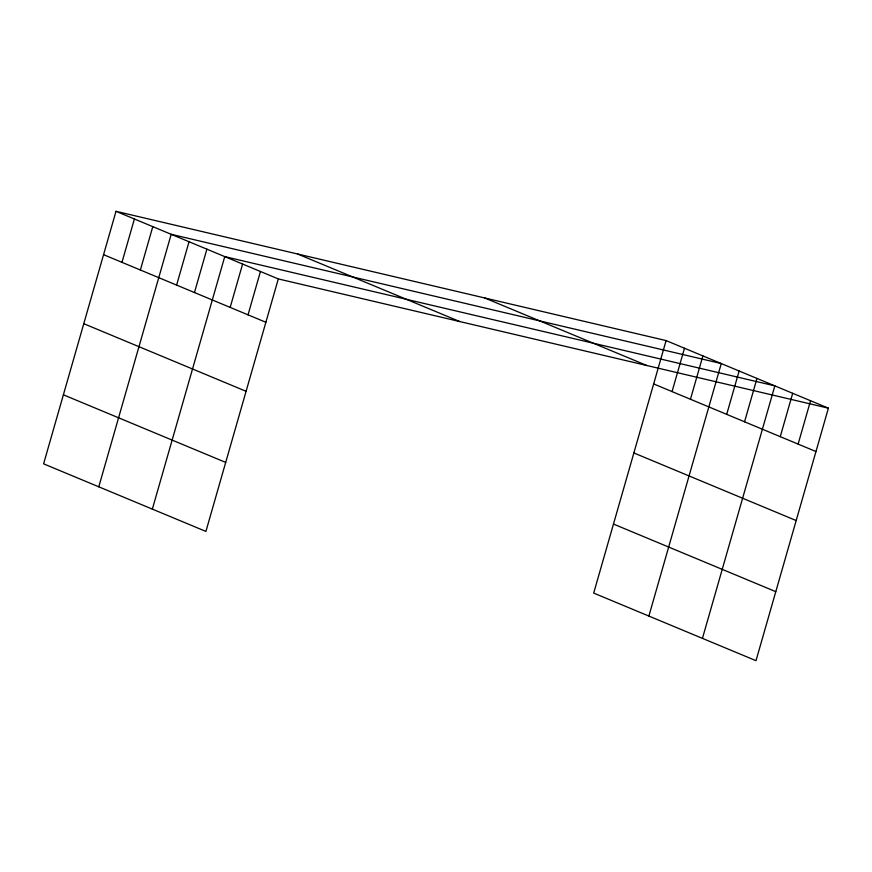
<?xml version="1.0" encoding="UTF-8"?>
<svg xmlns="http://www.w3.org/2000/svg" width="872" height="872" viewBox="0 0 872 872"><rect width="100%" height="100%" fill="white"/><g stroke="black" fill="none" stroke-linecap="round" stroke-linejoin="round"><path stroke-width="1.31" d="M115.998 211.318L43.6 463.828L205.912 531.419L278.31 278.92L115.998 211.318L666.088 340.581L828.4 408.172L756.002 660.682L593.69 593.08L666.088 340.581M121.971 262.341L134.397 218.981M140.359 270.004L152.796 226.644M98.787 486.805L171.185 234.306L721.275 363.559L648.877 616.057M176.613 285.1L189.039 241.74M194.467 292.534L206.893 249.174M152.349 509.117L224.747 256.619L774.837 385.871L702.44 638.369M230.175 307.402L242.601 264.053M248.03 314.847L260.456 271.486M672.05 391.593L684.487 348.244M690.45 399.256L702.887 355.896M726.703 414.353L739.129 371.003M744.557 421.786L756.983 378.437M780.255 436.665L792.692 393.305M798.109 444.099L810.546 400.738M278.31 278.92L828.4 408.172M484.56 297.919L646.871 365.521M653.662 383.931L815.963 451.533M297.537 253.981L459.838 321.572M633.868 452.95L796.18 520.551M103.572 254.679L265.884 322.28M613.474 524.061L775.786 591.663M83.777 323.697L246.089 391.299M63.394 394.809L225.695 462.4"/></g></svg>
